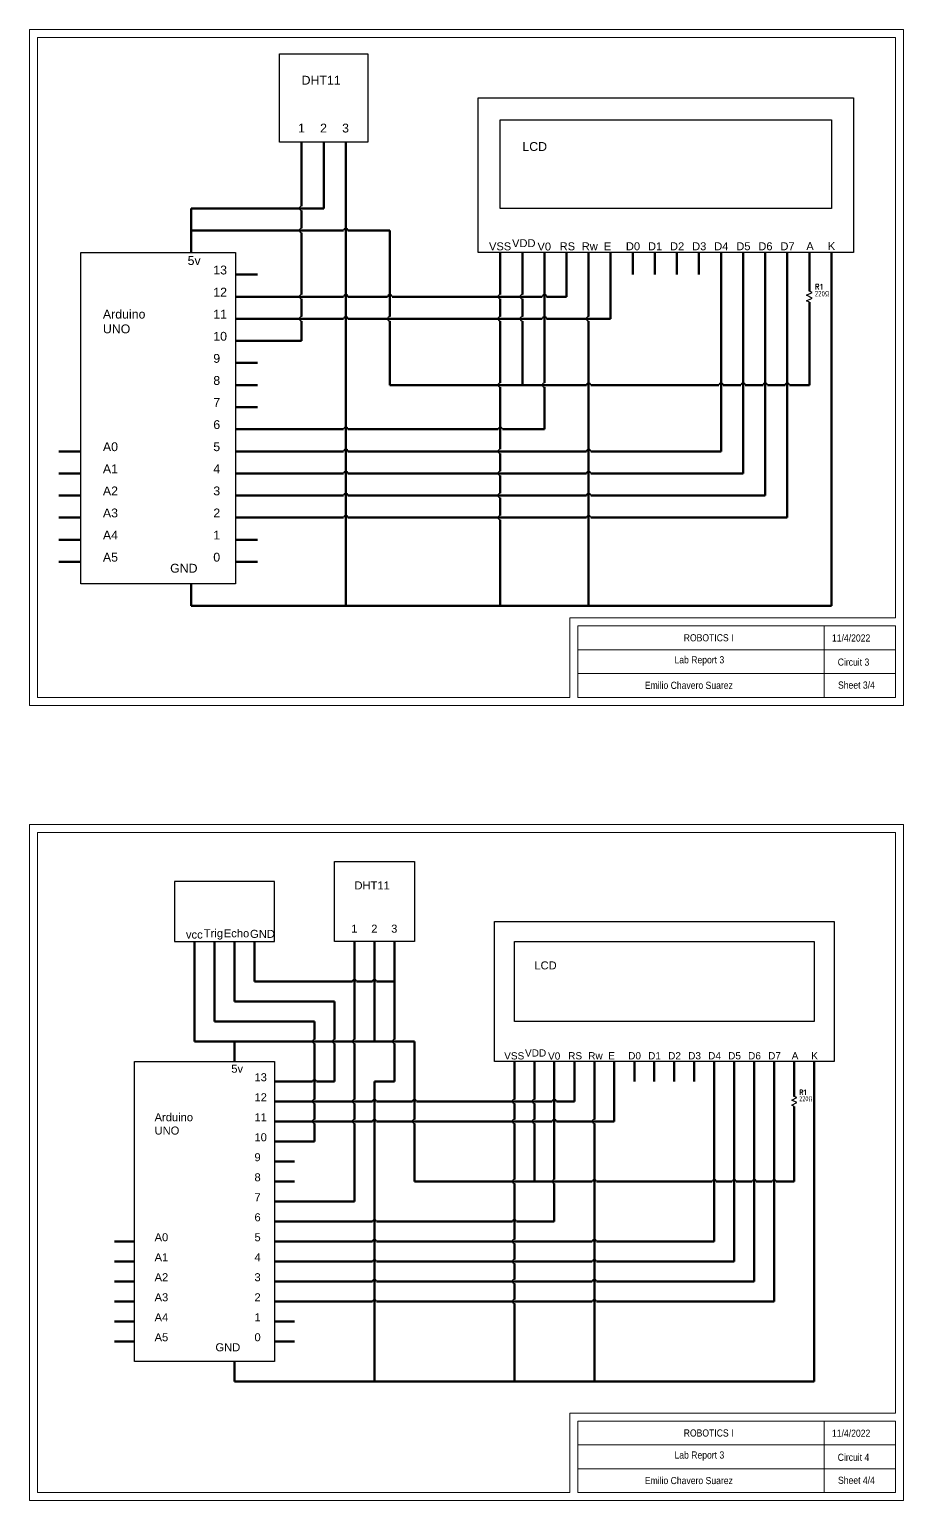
# Model space of a CAD drawing. Header units: inches. Extents: x -7.5 to 54, y 10 to 89.3.
# Drawn here: x -7.5 to 3.5, y 10 to 28.5 of the extents above; entities that cross this region are included whole.
import ezdxf
from ezdxf.enums import TextEntityAlignment as Align

# ---------------------------------------------------------------- set-up
doc = ezdxf.new("R2010")
doc.units = ezdxf.units.IN
doc.header["$MEASUREMENT"] = 0
for name, color, linetype in [('MISC', 7, 'Continuous'), ('SYMS', 7, 'Continuous'), ('TAGS', 150, 'Continuous'), ('WIRES', 7, 'Continuous')]:
    doc.layers.add(name, color=color, linetype=linetype)
doc.styles.add('AW_TAG', font='txt', dxfattribs={"width": 0.9, "height": 0.109375})
doc.styles.get("Standard").update_dxf_attribs({"font": 'arial.ttf'})
doc.styles.add('WD', font='romans.shx')

# ---------------------------------------------------------------- blocks, each defined once
blk = doc.blocks.new('VRE1')
for p, q in [((-0.062, 0.031), (0.062, 0.094)), ((0.062, -0.031), (-0.062, 0.031)), ((0.062, 0.094), (0, 0.125)), ((-0.062, -0.094), (0.062, -0.031)), ((0, -0.125), (-0.062, -0.094))]:
    blk.add_line(p, q)
at = {"style": 'WD'}
for tag, p, width in [('INST', (0.219, 0.488), 0.7), ('LOC', (0.219, 0.318), 0.7), ('TAG1', (0.127, 0.162), 0.9), ('RATING1', (0.125, 0.006), 0.7), ('RATING2', (0.125, -0.151), 0.7), ('DESC1', (0.129, -0.307), 0.7), ('DESC2', (0.129, -0.463), 0.7)]:
    blk.add_attdef(tag, p, '', height=0.125, dxfattribs=dict(at, width=width))
at = {"linetype": 'Continuous', "style": 'WD', "flags": 8}
blk.add_attdef('TERM01', text='', height=0.125, dxfattribs=at).set_placement((-0.055, 0.144), align=Align.RIGHT)
at = {"style": 'WD', "flags": 9}
blk.add_attdef('FAMILY', (-0.184, 0.08), '', height=0.01, rotation=90, dxfattribs=at)
at = {"linetype": 'Continuous', "style": 'WD', "flags": 9}
for tag, p in [('CAT', (-0.139, 0.105)), ('MFG', (-0.12, 0.103)), ('ASSYCODE', (-0.094, 0.094))]:
    blk.add_attdef(tag, text='', height=0.01, rotation=90, dxfattribs=at).set_placement(p, align=Align.CENTER)
at = {"color": 7, "style": 'WD', "flags": 1}
for tag, p in [('X2TERM01', (0, 0.125)), ('X8TERM02', (0, -0.125))]:
    blk.add_attdef(tag, p, '', height=0.0125, dxfattribs=at)
at = {"linetype": 'Continuous', "style": 'WD', "flags": 8}
blk.add_attdef('TERM02', text='', height=0.125, dxfattribs=at).set_placement((-0.041, -0.151), align=Align.TOP_RIGHT)

msp = doc.modelspace()

# ---------------------------------------------------------------- linework, layer by layer
at = {"lineweight": 9}
for p, q in [((3.4, 28.4), (-7.4, 28.4)), ((-7.4, 28.4), (-7.4, 20.1)), ((3.4, 21.1), (3.4, 28.4)), ((-0.7, 21.1), (3.4, 21.1)), ((-0.7, 20.1), (-0.7, 21.1)), ((-0.6, 21), (3.4, 21)), ((-0.6, 20.1), (-0.6, 21)), ((2.499, 20.098), (2.499, 20.998)), ((3.4, 20.1), (3.4, 21)), ((-0.6, 20.7), (3.4, 20.7)), ((-0.6, 20.4), (3.4, 20.4)), ((-7.4, 20.1), (-0.7, 20.1)), ((-1.5, 20.1), (-0.7, 20.1)), ((-0.6, 20.1), (3.4, 20.1)), ((-0.6, 20.1), (-0.1, 20.1)), ((3.4, 18.4), (-7.4, 18.4)), ((-7.4, 18.4), (-7.4, 10.1)), ((3.4, 11.1), (3.4, 18.4)), ((-0.7, 11.1), (3.4, 11.1)), ((-0.7, 10.1), (-0.7, 11.1)), ((-0.6, 11), (3.4, 11)), ((-0.6, 10.1), (-0.6, 11)), ((2.499, 10.098), (2.499, 10.998)), ((3.4, 10.1), (3.4, 11)), ((-0.6, 10.7), (3.4, 10.7)), ((-0.6, 10.4), (3.4, 10.4)), ((-7.4, 10.1), (-0.7, 10.1)), ((-1.5, 10.1), (-0.7, 10.1)), ((-0.6, 10.1), (3.4, 10.1)), ((-0.6, 10.1), (-0.1, 10.1))]:
    msp.add_line(p, q, dxfattribs=at)
for points in [[(-7.5, 20), (3.5, 20), (3.5, 28.5), (-7.5, 28.5)], [(-7.5, 10), (3.5, 10), (3.5, 18.5), (-7.5, 18.5)]]:
    msp.add_lwpolyline(points, close=True, dxfattribs=at)
for points in [[(-4.353, 28.194), (-3.242, 28.194), (-3.242, 27.083), (-4.353, 27.083)], [(-1.853, 25.694), (-1.853, 27.639), (2.869, 27.639), (2.869, 25.694)], [(-1.575, 26.25), (-1.575, 27.361), (2.592, 27.361), (2.592, 26.25)], [(-6.853, 25.694), (-4.908, 25.694), (-4.908, 21.528), (-6.853, 21.528)], [(-6.853, 25.694), (-4.908, 25.694), (-4.908, 21.528), (-6.853, 21.528)], [(-3.661, 18.038), (-2.655, 18.038), (-2.655, 17.032), (-3.661, 17.032)], [(-4.416, 17.786), (-5.674, 17.786), (-5.674, 17.032), (-4.416, 17.032)], [(-1.649, 15.523), (-1.649, 17.283), (2.627, 17.283), (2.627, 15.523)], [(-1.398, 16.026), (-1.398, 17.032), (2.375, 17.032), (2.375, 16.026)], [(-6.177, 15.523), (-4.416, 15.523), (-4.416, 11.75), (-6.177, 11.75)], [(-6.177, 15.523), (-4.416, 15.523), (-4.416, 11.75), (-6.177, 11.75)]]:
    msp.add_lwpolyline(points, close=True)
at = {"layer": 'WIRES', "lineweight": 50}
for p, q in [((-4.075, 27.083), (-4.075, 26.806)), ((-3.797, 27.083), (-3.797, 26.806)), ((-3.519, 27.083), (-3.519, 26.806)), ((-3.519, 26.528), (-3.519, 26.806)), ((-3.519, 26.528), (-3.519, 26.25)), ((-3.519, 25.694), (-3.519, 26.458)), ((-5.464, 25.694), (-5.464, 25.972)), ((-3.519, 23.472), (-3.519, 25.694)), ((-1.575, 25.417), (-1.575, 25.694)), ((-0.464, 25.417), (-0.464, 25.694)), ((0.092, 25.417), (0.092, 25.694)), ((0.369, 25.417), (0.369, 25.694)), ((0.647, 25.417), (0.647, 25.694)), ((0.925, 25.417), (0.925, 25.694)), ((2.592, 25.694), (2.592, 25.417)), ((-4.908, 25.417), (-4.631, 25.417)), ((-4.908, 25.417), (-4.631, 25.417)), ((-1.575, 25.417), (-1.575, 25.167)), ((-0.464, 25.417), (-0.464, 24.889)), ((2.592, 25.417), (2.592, 21.25)), ((-1.575, 25.111), (-1.575, 24.889)), ((-1.575, 24.833), (-1.575, 24.333)), ((-0.464, 24.833), (-0.464, 21.25)), ((-1.575, 24.278), (-1.575, 24.583)), ((-4.908, 24.306), (-4.631, 24.306)), ((-1.575, 24.278), (-1.575, 24.056)), ((-4.908, 24.028), (-4.631, 24.028)), ((-4.908, 24.028), (-4.631, 24.028)), ((-1.575, 24), (-1.575, 23.222)), ((-4.908, 23.75), (-4.631, 23.75)), ((-4.908, 23.75), (-4.631, 23.75)), ((-3.519, 23.594), (-3.519, 21.25)), ((-6.853, 23.194), (-7.131, 23.194)), ((-6.853, 23.194), (-7.131, 23.194)), ((-1.575, 23.167), (-1.575, 22.944)), ((-6.853, 22.917), (-7.131, 22.917)), ((-6.853, 22.917), (-7.131, 22.917)), ((-1.575, 22.889), (-1.575, 22.667)), ((-6.853, 22.639), (-7.131, 22.639)), ((-6.853, 22.639), (-7.131, 22.639)), ((-1.575, 22.611), (-1.575, 22.389)), ((-6.853, 22.361), (-7.131, 22.361)), ((-6.853, 22.361), (-7.131, 22.361)), ((-1.575, 22.333), (-1.575, 21.25)), ((-6.853, 22.083), (-7.131, 22.083)), ((-6.853, 22.083), (-7.131, 22.083)), ((-4.908, 22.083), (-4.631, 22.083)), ((-4.908, 22.083), (-4.631, 22.083)), ((-6.853, 21.806), (-7.131, 21.806)), ((-6.853, 21.806), (-7.131, 21.806)), ((-4.908, 21.806), (-4.631, 21.806)), ((-4.908, 21.806), (-4.631, 21.806)), ((-5.464, 21.528), (-5.464, 21.25)), ((-5.464, 21.528), (-5.464, 21.25)), ((-3.519, 21.25), (-5.464, 21.25)), ((-3.519, 21.25), (-2.964, 21.25)), ((-0.464, 21.25), (-3.214, 21.25)), ((2.592, 21.25), (-0.464, 21.25)), ((-5.422, 17.032), (-5.422, 16.78)), ((-5.171, 17.032), (-5.171, 16.78)), ((-4.919, 17.032), (-4.919, 16.78)), ((-4.668, 17.032), (-4.668, 16.78)), ((-3.41, 17.032), (-3.41, 16.78)), ((-3.158, 17.032), (-3.158, 16.78)), ((-2.907, 17.032), (-2.907, 16.78)), ((-4.668, 16.78), (-4.668, 16.529)), ((-2.907, 15.799), (-2.907, 16.78)), ((-4.668, 16.529), (-3.435, 16.529)), ((-3.385, 16.529), (-3.184, 16.529)), ((-3.133, 16.529), (-2.907, 16.529)), ((-2.907, 15.271), (-2.907, 15.749)), ((-1.398, 15.271), (-1.398, 15.523)), ((-0.391, 15.271), (-0.391, 15.523)), ((0.112, 15.271), (0.112, 15.523)), ((0.363, 15.271), (0.363, 15.523)), ((0.615, 15.271), (0.615, 15.523)), ((0.866, 15.271), (0.866, 15.523)), ((2.375, 15.523), (2.375, 15.271)), ((-3.158, 13.51), (-3.158, 15.271)), ((-3.158, 15.271), (-2.907, 15.271)), ((-1.398, 15.271), (-1.398, 15.045)), ((-0.391, 15.271), (-0.391, 14.793)), ((2.375, 15.271), (2.375, 11.498)), ((-1.398, 14.994), (-1.398, 14.793)), ((-1.398, 14.743), (-1.398, 14.29)), ((-0.391, 14.743), (-0.391, 11.498)), ((-1.398, 14.24), (-1.398, 14.516)), ((-4.416, 14.265), (-4.165, 14.265)), ((-1.398, 14.24), (-1.398, 14.039)), ((-4.416, 14.013), (-4.165, 14.013)), ((-4.416, 14.013), (-4.165, 14.013)), ((-1.398, 13.988), (-1.398, 13.284)), ((-3.158, 13.62), (-3.158, 11.498)), ((-6.177, 13.259), (-6.428, 13.259)), ((-6.177, 13.259), (-6.428, 13.259)), ((-1.398, 13.234), (-1.398, 13.032)), ((-6.177, 13.007), (-6.428, 13.007)), ((-6.177, 13.007), (-6.428, 13.007)), ((-1.398, 12.982), (-1.398, 12.781)), ((-6.177, 12.756), (-6.428, 12.756)), ((-6.177, 12.756), (-6.428, 12.756)), ((-1.398, 12.731), (-1.398, 12.529)), ((-6.177, 12.504), (-6.428, 12.504)), ((-6.177, 12.504), (-6.428, 12.504)), ((-1.398, 12.479), (-1.398, 11.498)), ((-6.177, 12.253), (-6.428, 12.253)), ((-6.177, 12.253), (-6.428, 12.253)), ((-4.416, 12.253), (-4.165, 12.253)), ((-4.416, 12.253), (-4.165, 12.253)), ((-6.177, 12.001), (-6.428, 12.001)), ((-6.177, 12.001), (-6.428, 12.001)), ((-4.416, 12.001), (-4.165, 12.001)), ((-4.416, 12.001), (-4.165, 12.001)), ((-4.919, 11.75), (-4.919, 11.498)), ((-4.919, 11.75), (-4.919, 11.498)), ((-3.158, 11.498), (-4.919, 11.498)), ((-3.158, 11.498), (-2.655, 11.498)), ((-0.391, 11.498), (-2.882, 11.498)), ((2.375, 11.498), (-0.391, 11.498))]:
    msp.add_line(p, q, dxfattribs=at)
at = {"layer": 'WIRES', "color": 3, "lineweight": 50}
for p, q in [((-4.075, 26.528), (-4.075, 26.806)), ((-4.075, 26.528), (-4.075, 26.278)), ((-4.075, 26.222), (-4.075, 26)), ((-4.075, 25.944), (-4.075, 25.167)), ((-1.019, 25.417), (-1.019, 25.694)), ((1.758, 25.694), (1.758, 25.417)), ((-1.019, 25.417), (-1.019, 24.306)), ((1.758, 22.639), (1.758, 25.417)), ((-4.075, 25.111), (-4.075, 24.889)), ((-4.075, 24.833), (-4.075, 24.583)), ((-4.908, 24.583), (-4.631, 24.583)), ((-4.075, 24.583), (-4.631, 24.583)), ((-1.019, 24.056), (-1.019, 24.306)), ((-1.019, 23.472), (-1.019, 24)), ((-4.908, 23.472), (-4.631, 23.472)), ((-4.631, 23.472), (-3.547, 23.472)), ((-3.492, 23.472), (-1.603, 23.472)), ((-1.547, 23.472), (-1.019, 23.472)), ((-4.908, 22.639), (-4.631, 22.639)), ((-4.631, 22.639), (-3.547, 22.639)), ((-3.492, 22.639), (-0.492, 22.639)), ((-0.436, 22.639), (1.758, 22.639)), ((-0.895, 15.271), (-0.895, 15.523)), ((1.621, 15.523), (1.621, 15.271)), ((-0.895, 15.271), (-0.895, 14.265)), ((1.621, 12.756), (1.621, 15.271)), ((-0.895, 14.039), (-0.895, 14.265)), ((-0.895, 13.51), (-0.895, 13.988)), ((-4.416, 13.51), (-4.165, 13.51)), ((-4.165, 13.51), (-3.184, 13.51)), ((-3.133, 13.51), (-1.423, 13.51)), ((-1.372, 13.51), (-0.895, 13.51)), ((-4.416, 12.756), (-4.165, 12.756)), ((-4.165, 12.756), (-3.184, 12.756)), ((-3.133, 12.756), (-0.417, 12.756)), ((-0.366, 12.756), (1.621, 12.756))]:
    msp.add_line(p, q, dxfattribs=at)
at = {"layer": 'WIRES', "color": 1, "lineweight": 50}
for p, q in [((-3.797, 26.25), (-3.797, 26.806)), ((-5.464, 25.972), (-5.464, 26.25)), ((-5.464, 26.25), (-3.797, 26.25)), ((-5.464, 25.694), (-5.464, 25.972)), ((-5.464, 25.972), (-3.547, 25.972)), ((-3.492, 25.972), (-2.964, 25.972)), ((-2.964, 25.972), (-2.964, 24.889)), ((-1.297, 25.417), (-1.297, 25.694)), ((2.314, 25.694), (2.314, 25.417)), ((-1.297, 25.417), (-1.297, 25.167)), ((2.314, 25.417), (2.314, 25.208)), ((-1.297, 25.111), (-1.297, 24.889)), ((2.314, 25.069), (2.314, 24.861)), ((-2.964, 24.833), (-2.964, 24.333)), ((-1.297, 24.833), (-1.297, 24.333)), ((2.314, 24.028), (2.314, 24.861)), ((-2.964, 24.583), (-2.964, 24.306)), ((-1.297, 24.583), (-1.297, 24.028)), ((-2.964, 24.306), (-2.964, 24.028)), ((-2.964, 24.028), (-0.492, 24.028)), ((-0.436, 24.028), (1.175, 24.028)), ((1.231, 24.028), (1.453, 24.028)), ((1.508, 24.028), (1.731, 24.028)), ((1.786, 24.028), (2.008, 24.028)), ((2.064, 24.028), (2.314, 24.028)), ((-5.422, 16.78), (-5.422, 15.774)), ((-3.158, 16.78), (-3.158, 15.774)), ((-4.919, 15.774), (-5.422, 15.774)), ((-4.919, 15.523), (-4.919, 15.774)), ((-4.919, 15.774), (-3.184, 15.774)), ((-3.41, 15.774), (-2.907, 15.774)), ((-3.133, 15.774), (-2.655, 15.774)), ((-2.655, 15.774), (-2.655, 14.793)), ((-1.146, 15.271), (-1.146, 15.523)), ((2.124, 15.523), (2.124, 15.271)), ((-1.146, 15.271), (-1.146, 15.045)), ((2.124, 15.271), (2.124, 15.082)), ((-1.146, 14.994), (-1.146, 14.793)), ((2.124, 14.957), (2.124, 14.768)), ((-2.655, 14.743), (-2.655, 14.29)), ((-1.146, 14.743), (-1.146, 14.29)), ((2.124, 14.013), (2.124, 14.768)), ((-2.655, 14.516), (-2.655, 14.013)), ((-1.146, 14.516), (-1.146, 14.013)), ((-2.655, 14.013), (-0.417, 14.013)), ((-0.366, 14.013), (1.093, 14.013)), ((1.143, 14.013), (1.344, 14.013)), ((1.394, 14.013), (1.596, 14.013)), ((1.646, 14.013), (1.847, 14.013)), ((1.898, 14.013), (2.124, 14.013))]:
    msp.add_line(p, q, dxfattribs=at)
at = {"layer": 'WIRES', "color": 6, "lineweight": 50}
for p, q in [((-0.742, 25.417), (-0.742, 25.694)), ((1.203, 25.417), (1.203, 25.694)), ((-0.742, 25.139), (-0.742, 25.417)), ((1.203, 23.194), (1.203, 25.417)), ((-4.908, 25.139), (-4.631, 25.139)), ((-4.631, 25.139), (-3.547, 25.139)), ((-3.492, 25.139), (-2.992, 25.139)), ((-2.936, 25.139), (-1.325, 25.139)), ((-1.575, 25.139), (-1.047, 25.139)), ((-0.992, 25.139), (-0.742, 25.139)), ((-4.908, 23.194), (-4.631, 23.194)), ((-4.631, 23.194), (-3.547, 23.194)), ((-3.492, 23.194), (-0.492, 23.194)), ((-0.436, 23.194), (1.203, 23.194)), ((-3.41, 16.78), (-3.41, 16.277)), ((-3.41, 15.799), (-3.41, 16.277)), ((-3.41, 15.045), (-3.41, 15.749)), ((1.118, 15.271), (1.118, 15.523)), ((1.118, 13.259), (1.118, 15.271)), ((-3.41, 14.793), (-3.41, 14.994)), ((-3.41, 13.762), (-3.41, 14.743)), ((-4.416, 13.762), (-4.165, 13.762)), ((-3.661, 13.762), (-4.165, 13.762)), ((-3.661, 13.762), (-3.41, 13.762)), ((-4.416, 13.259), (-4.165, 13.259)), ((-4.165, 13.259), (-3.184, 13.259)), ((-3.133, 13.259), (-0.417, 13.259)), ((-0.366, 13.259), (1.118, 13.259))]:
    msp.add_line(p, q, dxfattribs=at)
at = {"layer": 'WIRES', "color": 5, "lineweight": 50}
for p, q in [((-0.186, 25.417), (-0.186, 25.694)), ((2.036, 25.694), (2.036, 25.417)), ((-0.186, 24.861), (-0.186, 25.417)), ((2.036, 22.361), (2.036, 25.417)), ((-4.908, 24.861), (-4.631, 24.861)), ((-4.631, 24.861), (-3.547, 24.861)), ((-3.492, 24.861), (-1.047, 24.861)), ((-0.992, 24.861), (-0.186, 24.861)), ((-4.908, 22.361), (-4.631, 22.361)), ((-4.631, 22.361), (-3.547, 22.361)), ((-3.492, 22.361), (-0.492, 22.361)), ((-0.436, 22.361), (2.036, 22.361)), ((-4.919, 16.78), (-4.919, 16.277)), ((-3.661, 16.277), (-4.919, 16.277)), ((-3.661, 15.799), (-3.661, 16.277)), ((-3.661, 15.271), (-3.661, 15.749)), ((-0.643, 15.271), (-0.643, 15.523)), ((-0.14, 15.271), (-0.14, 15.523)), ((1.872, 15.523), (1.872, 15.271)), ((-4.416, 15.271), (-4.165, 15.271)), ((-4.165, 15.271), (-3.938, 15.271)), ((-3.888, 15.271), (-3.661, 15.271)), ((-0.643, 15.02), (-0.643, 15.271)), ((-0.14, 14.768), (-0.14, 15.271)), ((1.872, 12.504), (1.872, 15.271)), ((-4.416, 15.02), (-4.165, 15.02)), ((-4.165, 15.02), (-3.184, 15.02)), ((-3.133, 15.02), (-2.68, 15.02)), ((-2.63, 15.02), (-1.171, 15.02)), ((-1.398, 15.02), (-0.92, 15.02)), ((-0.869, 15.02), (-0.643, 15.02)), ((-4.416, 14.768), (-4.165, 14.768)), ((-4.165, 14.768), (-3.184, 14.768)), ((-3.133, 14.768), (-0.92, 14.768)), ((-0.869, 14.768), (-0.14, 14.768)), ((-4.416, 12.504), (-4.165, 12.504)), ((-4.165, 12.504), (-3.184, 12.504)), ((-3.133, 12.504), (-0.417, 12.504)), ((-0.366, 12.504), (1.872, 12.504))]:
    msp.add_line(p, q, dxfattribs=at)
at = {"layer": 'WIRES', "color": 30, "lineweight": 50, "true_color": 0xf26722}
for p, q in [((1.481, 25.417), (1.481, 25.694)), ((1.481, 22.917), (1.481, 25.417)), ((-4.908, 22.917), (-4.631, 22.917)), ((-4.631, 22.917), (-3.547, 22.917)), ((-3.492, 22.917), (-0.492, 22.917)), ((-0.436, 22.917), (1.481, 22.917)), ((-5.171, 16.78), (-5.171, 16.026)), ((-3.913, 16.026), (-5.171, 16.026)), ((-3.913, 15.799), (-3.913, 16.026)), ((-3.913, 15.045), (-3.913, 15.749)), ((1.369, 15.271), (1.369, 15.523)), ((1.369, 13.007), (1.369, 15.271)), ((-3.913, 14.793), (-3.913, 14.994)), ((-3.913, 14.516), (-3.913, 14.743)), ((-4.416, 14.516), (-4.165, 14.516)), ((-4.165, 14.516), (-3.913, 14.516)), ((-4.416, 13.007), (-4.165, 13.007)), ((-4.165, 13.007), (-3.184, 13.007)), ((-3.133, 13.007), (-0.417, 13.007)), ((-0.366, 13.007), (1.369, 13.007))]:
    msp.add_line(p, q, dxfattribs=at)
at = {"layer": 'WIRES', "color": 3}
for centre, radius, start, end in [((-4.075, 26.25), 0.0278, 90, 270), ((-4.075, 25.972), 0.0278, 90, 270), ((-4.075, 25.139), 0.0278, 90, 270), ((-4.075, 24.861), 0.0278, 90, 270), ((-1.019, 24.028), 0.0278, 90, 270), ((-3.519, 23.472), 0.0278, 0, 180), ((-1.575, 23.472), 0.0278, 0, 180), ((-3.519, 22.639), 0.0278, 0, 180), ((-0.464, 22.639), 0.0278, 0, 180), ((-0.895, 14.013), 0.0252, 90, 270), ((-3.158, 13.51), 0.0252, 0, 180), ((-1.398, 13.51), 0.0252, 0, 180), ((-3.158, 12.756), 0.0252, 0, 180), ((-0.391, 12.756), 0.0252, 0, 180)]:
    msp.add_arc(centre, radius, start, end, dxfattribs=at)
at = {"layer": 'WIRES', "color": 1}
for centre, radius, start, end in [((-3.519, 25.972), 0.0278, 0, 180), ((-1.297, 25.139), 0.0278, 90, 270), ((-2.964, 24.861), 0.0278, 90, 270), ((-1.297, 24.861), 0.0278, 90, 270), ((-0.464, 24.028), 0.0278, 0, 180), ((1.203, 24.028), 0.0278, 0, 180), ((1.481, 24.028), 0.0278, 0, 180), ((1.758, 24.028), 0.0278, 0, 180), ((2.036, 24.028), 0.0278, 0, 180), ((-1.146, 15.02), 0.0252, 90, 270), ((-2.655, 14.768), 0.0252, 90, 270), ((-1.146, 14.768), 0.0252, 90, 270), ((-0.391, 14.013), 0.0252, 0, 180), ((1.118, 14.013), 0.0252, 0, 180), ((1.369, 14.013), 0.0252, 0, 180), ((1.621, 14.013), 0.0252, 0, 180), ((1.872, 14.013), 0.0252, 0, 180)]:
    msp.add_arc(centre, radius, start, end, dxfattribs=at)
at = {"layer": 'WIRES', "color": 6}
for centre, radius, start, end in [((-3.519, 25.139), 0.0278, 0, 180), ((-2.964, 25.139), 0.0278, 0, 180), ((-1.019, 25.139), 0.0278, 0, 180), ((-3.519, 23.194), 0.0278, 0, 180), ((-3.41, 15.774), 0.0252, 90, 270), ((-3.41, 15.02), 0.0252, 90, 270), ((-3.41, 14.768), 0.0252, 90, 270), ((-3.158, 13.259), 0.0252, 0, 180), ((-0.391, 13.259), 0.0252, 0, 180)]:
    msp.add_arc(centre, radius, start, end, dxfattribs=at)
at = {"layer": 'WIRES'}
for centre, radius, start, end in [((-1.575, 25.139), 0.0278, 90, 270), ((-1.575, 24.861), 0.0278, 90, 270), ((-0.464, 24.861), 0.0278, 90, 270), ((-1.575, 24.028), 0.0278, 90, 270), ((-1.575, 23.194), 0.0278, 90, 270), ((-1.575, 22.917), 0.0278, 90, 270), ((-1.575, 22.639), 0.0278, 90, 270), ((-1.575, 22.361), 0.0278, 90, 270), ((-3.41, 16.529), 0.0252, 0, 180), ((-3.158, 16.529), 0.0252, 0, 180), ((-2.907, 15.774), 0.0252, 90, 270), ((-1.398, 15.02), 0.0252, 90, 270), ((-1.398, 14.768), 0.0252, 90, 270), ((-0.391, 14.768), 0.0252, 90, 270), ((-1.398, 14.013), 0.0252, 90, 270), ((-1.398, 13.259), 0.0252, 90, 270), ((-1.398, 13.007), 0.0252, 90, 270), ((-1.398, 12.756), 0.0252, 90, 270), ((-1.398, 12.504), 0.0252, 90, 270)]:
    msp.add_arc(centre, radius, start, end, dxfattribs=at)
at = {"layer": 'WIRES', "color": 5}
for centre, radius, start, end in [((-3.519, 24.861), 0.0278, 0, 180), ((-1.019, 24.861), 0.0278, 0, 180), ((-3.519, 22.361), 0.0278, 0, 180), ((-0.464, 22.361), 0.0278, 0, 180), ((-3.661, 15.774), 0.0252, 90, 270), ((-3.913, 15.271), 0.0252, 0, 180), ((-3.158, 15.02), 0.0252, 0, 180), ((-2.655, 15.02), 0.0252, 0, 180), ((-0.895, 15.02), 0.0252, 0, 180), ((-3.158, 14.768), 0.0252, 0, 180), ((-0.895, 14.768), 0.0252, 0, 180), ((-3.158, 12.504), 0.0252, 0, 180), ((-0.391, 12.504), 0.0252, 0, 180)]:
    msp.add_arc(centre, radius, start, end, dxfattribs=at)
at = {"layer": 'WIRES', "color": 2}
msp.add_arc((-0.464, 23.194), 0.0278, 0, 180, dxfattribs=at)
at = {"layer": 'WIRES', "color": 30, "true_color": 0xf26722}
for centre, radius, start, end in [((-3.519, 22.917), 0.0278, 0, 180), ((-0.464, 22.917), 0.0278, 0, 180), ((-3.913, 15.774), 0.0252, 90, 270), ((-3.913, 15.02), 0.0252, 90, 270), ((-3.913, 14.768), 0.0252, 90, 270), ((-3.158, 13.007), 0.0252, 0, 180), ((-0.391, 13.007), 0.0252, 0, 180)]:
    msp.add_arc(centre, radius, start, end, dxfattribs=at)

# ---------------------------------------------------------------- block references
at = {"layer": 'SYMS'}
ref = msp.add_blockref('VRE1', (2.314, 25.139), dxfattribs=dict(at, xscale=0.5555555555555555, yscale=0.5555555555555555, zscale=0.5555555555555555))
ref.add_attrib('RATING1', '220Ω', (2.383, 25.142), dxfattribs={"layer": 'MISC', "height": 0.0694, "style": 'WD', "width": 0.7})
ref.add_attrib('TAG1', 'R1', (2.384, 25.229), dxfattribs={"layer": 'TAGS', "height": 0.0694, "style": 'WD', "width": 0.9})
ref = msp.add_blockref('VRE1', (2.124, 15.02), dxfattribs=dict(at, xscale=0.5030769521187454, yscale=0.5030769521187454, zscale=0.5030769521187454))
ref.add_attrib('RATING1', '220Ω', (2.187, 15.022), dxfattribs={"layer": 'MISC', "height": 0.0629, "style": 'WD', "width": 0.7})
ref.add_attrib('TAG1', 'R1', (2.188, 15.101), dxfattribs={"layer": 'TAGS', "height": 0.0629, "style": 'WD', "width": 0.9})

# ---------------------------------------------------------------- texts
at = {"attachment_point": 1}
for s, width, gutter_width, insert, char_height in [('{\\C256;\\c0;DHT11}', 0.27159, 0.556, (-4.075, 27.917), 0.11111), ('{\\C256;\\c0;1}', 0.27159, 0.556, (-4.12, 27.315), 0.11111), ('{\\C256;\\c0;2}', 0.27159, 0.556, (-3.842, 27.315), 0.11111), ('{\\C256;\\c0;3}', 0.27159, 0.556, (-3.565, 27.315), 0.11111), ('{\\C256;\\c0;LCD}', 0.27159, 0.556, (-1.297, 27.083), 0.11111), ('{\\C256;\\c0;VSS}', 0.27159, 0.556, (-1.717, 25.822), 0.1), ('{\\C256;\\c0;VDD}', 0.27159, 0.556, (-1.427, 25.862), 0.1), ('{\\C256;\\c0;V0}', 0.27159, 0.556, (-1.107, 25.82), 0.1), ('{\\C256;\\c0;RS}', 0.27159, 0.556, (-0.828, 25.823), 0.1), ('{\\C256;\\c0;Rw}', 0.27159, 0.556, (-0.55, 25.823), 0.1), ('{\\C256;\\c0;E}', 0.27159, 0.556, (-0.272, 25.823), 0.1), ('{\\C256;\\c0;D0}', 0.27159, 0.556, (0.006, 25.823), 0.1), ('{\\C256;\\c0;D1}', 0.27159, 0.556, (0.284, 25.823), 0.1), ('{\\C256;\\c0;D2}', 0.27159, 0.556, (0.561, 25.823), 0.1), ('{\\C256;\\c0;D3}', 0.27159, 0.556, (0.839, 25.823), 0.1), ('{\\C256;\\c0;D4}', 0.27159, 0.556, (1.117, 25.823), 0.1), ('{\\C256;\\c0;D5}', 0.27159, 0.556, (1.395, 25.823), 0.1), ('{\\C256;\\c0;D6}', 0.27159, 0.556, (1.672, 25.823), 0.1), ('{\\C256;\\c0;D7}', 0.27159, 0.556, (1.95, 25.823), 0.1), ('{\\C256;\\c0;A}', 0.27159, 0.556, (2.276, 25.825), 0.1), ('{\\C256;\\c0;K}', 0.27159, 0.556, (2.547, 25.825), 0.1), ('{\\C256;\\c0;5v}', 0.27159, 0.556, (-5.509, 25.649), 0.11111), ('{\\C256;\\c0;5v}', 0.27159, 0.556, (-5.509, 25.649), 0.11111), ('{\\C256;\\c0;13}', 0.27159, 0.556, (-5.186, 25.53), 0.11111), ('{\\C256;\\c0;13}', 0.27159, 0.556, (-5.186, 25.53), 0.11111), ('{\\C256;\\c0;12}', 0.27159, 0.556, (-5.186, 25.252), 0.11111), ('{\\C256;\\c0;12}', 0.27159, 0.556, (-5.186, 25.252), 0.11111), ('{\\C256;\\c0;Arduino UNO}', 0.27159, 0.556, (-6.575, 24.975), 0.11111), ('{\\C256;\\c0;Arduino UNO}', 0.27159, 0.556, (-6.575, 24.975), 0.11111), ('{\\C256;\\c0;11}', 0.27159, 0.556, (-5.186, 24.975), 0.11111), ('{\\C256;\\c0;11}', 0.27159, 0.556, (-5.186, 24.975), 0.11111), ('{\\C256;\\c0;10}', 0.27159, 0.556, (-5.186, 24.697), 0.11111), ('{\\C256;\\c0;10}', 0.27159, 0.556, (-5.186, 24.697), 0.11111), ('{\\C256;\\c0;9}', 0.27159, 0.556, (-5.186, 24.419), 0.11111), ('{\\C256;\\c0;9}', 0.27159, 0.556, (-5.186, 24.419), 0.11111), ('{\\C256;\\c0;8}', 0.27159, 0.556, (-5.186, 24.141), 0.11111), ('{\\C256;\\c0;8}', 0.27159, 0.556, (-5.186, 24.141), 0.11111), ('{\\C256;\\c0;7}', 0.27159, 0.556, (-5.186, 23.864), 0.11111), ('{\\C256;\\c0;7}', 0.27159, 0.556, (-5.186, 23.864), 0.11111), ('{\\C256;\\c0;6}', 0.27159, 0.556, (-5.186, 23.586), 0.11111), ('{\\C256;\\c0;6}', 0.27159, 0.556, (-5.186, 23.586), 0.11111), ('{\\C256;\\c0;A0}', 0.27159, 0.556, (-6.575, 23.308), 0.11111), ('{\\C256;\\c0;A0}', 0.27159, 0.556, (-6.575, 23.308), 0.11111), ('{\\C256;\\c0;5}', 0.27159, 0.556, (-5.186, 23.308), 0.11111), ('{\\C256;\\c0;5}', 0.27159, 0.556, (-5.186, 23.308), 0.11111), ('{\\C256;\\c0;A1}', 0.27159, 0.556, (-6.575, 23.03), 0.11111), ('{\\C256;\\c0;A1}', 0.27159, 0.556, (-6.575, 23.03), 0.11111), ('{\\C256;\\c0;4}', 0.27159, 0.556, (-5.186, 23.03), 0.11111), ('{\\C256;\\c0;4}', 0.27159, 0.556, (-5.186, 23.03), 0.11111), ('{\\C256;\\c0;A2}', 0.27159, 0.556, (-6.575, 22.752), 0.11111), ('{\\C256;\\c0;A2}', 0.27159, 0.556, (-6.575, 22.752), 0.11111), ('{\\C256;\\c0;3}', 0.27159, 0.556, (-5.186, 22.752), 0.11111), ('{\\C256;\\c0;3}', 0.27159, 0.556, (-5.186, 22.752), 0.11111), ('{\\C256;\\c0;A3}', 0.27159, 0.556, (-6.575, 22.475), 0.11111), ('{\\C256;\\c0;A3}', 0.27159, 0.556, (-6.575, 22.475), 0.11111), ('{\\C256;\\c0;2}', 0.27159, 0.556, (-5.186, 22.475), 0.11111), ('{\\C256;\\c0;2}', 0.27159, 0.556, (-5.186, 22.475), 0.11111), ('{\\C256;\\c0;A4}', 0.27159, 0.556, (-6.575, 22.197), 0.11111), ('{\\C256;\\c0;A4}', 0.27159, 0.556, (-6.575, 22.197), 0.11111), ('{\\C256;\\c0;1}', 0.27159, 0.556, (-5.186, 22.197), 0.11111), ('{\\C256;\\c0;1}', 0.27159, 0.556, (-5.186, 22.197), 0.11111), ('{\\C256;\\c0;A5}', 0.27159, 0.556, (-6.575, 21.919), 0.11111), ('{\\C256;\\c0;A5}', 0.27159, 0.556, (-6.575, 21.919), 0.11111), ('{\\C256;\\c0;0}', 0.27159, 0.556, (-5.186, 21.919), 0.11111), ('{\\C256;\\c0;0}', 0.27159, 0.556, (-5.186, 21.919), 0.11111), ('{\\C256;\\c0;GND}', 0.27159, 0.556, (-5.729, 21.78), 0.11111), ('{\\C256;\\c0;GND}', 0.27159, 0.556, (-5.729, 21.78), 0.11111), ('{\\C256;\\c0;DHT11}', 0.24594, 0.503, (-3.41, 17.786), 0.10062), ('{\\C256;\\c0;1}', 0.24594, 0.503, (-3.451, 17.242), 0.10062), ('{\\C256;\\c0;2}', 0.24594, 0.503, (-3.199, 17.242), 0.10062), ('{\\C256;\\c0;3}', 0.24594, 0.503, (-2.948, 17.242), 0.10062), ('{\\C256;\\c0;vcc}', 0.24594, 0.503, (-5.53, 17.168), 0.10062), ('{\\C256;\\c0;Trig}', 0.24594, 0.503, (-5.305, 17.185), 0.10062), ('{\\C256;\\c0;Echo}', 0.24594, 0.503, (-5.054, 17.184), 0.10062), ('{\\C256;\\c0;GND}', 0.24594, 0.503, (-4.724, 17.177), 0.10062), ('{\\C256;\\c0;LCD}', 0.24594, 0.503, (-1.146, 16.78), 0.10062), ('{\\C256;\\c0;VSS}', 0.24594, 0.503, (-1.526, 15.638), 0.09055), ('{\\C256;\\c0;VDD}', 0.24594, 0.503, (-1.264, 15.674), 0.09055), ('{\\C256;\\c0;V0}', 0.24594, 0.503, (-0.974, 15.636), 0.09055), ('{\\C256;\\c0;RS}', 0.24594, 0.503, (-0.721, 15.639), 0.09055), ('{\\C256;\\c0;Rw}', 0.24594, 0.503, (-0.469, 15.639), 0.09055), ('{\\C256;\\c0;E}', 0.24594, 0.503, (-0.218, 15.639), 0.09055), ('{\\C256;\\c0;D0}', 0.24594, 0.503, (0.034, 15.639), 0.09055), ('{\\C256;\\c0;D1}', 0.24594, 0.503, (0.285, 15.639), 0.09055), ('{\\C256;\\c0;D2}', 0.24594, 0.503, (0.537, 15.639), 0.09055), ('{\\C256;\\c0;D3}', 0.24594, 0.503, (0.789, 15.639), 0.09055), ('{\\C256;\\c0;D4}', 0.24594, 0.503, (1.04, 15.639), 0.09055), ('{\\C256;\\c0;D5}', 0.24594, 0.503, (1.292, 15.639), 0.09055), ('{\\C256;\\c0;D6}', 0.24594, 0.503, (1.543, 15.639), 0.09055), ('{\\C256;\\c0;D7}', 0.24594, 0.503, (1.795, 15.639), 0.09055), ('{\\C256;\\c0;A}', 0.24594, 0.503, (2.092, 15.639), 0.09055), ('{\\C256;\\c0;K}', 0.24594, 0.503, (2.338, 15.639), 0.09055), ('{\\C256;\\c0;5v}', 0.24594, 0.503, (-4.96, 15.481), 0.10062), ('{\\C256;\\c0;5v}', 0.24594, 0.503, (-4.96, 15.481), 0.10062), ('{\\C256;\\c0;13}', 0.24594, 0.503, (-4.668, 15.374), 0.10062), ('{\\C256;\\c0;13}', 0.24594, 0.503, (-4.668, 15.374), 0.10062), ('{\\C256;\\c0;12}', 0.24594, 0.503, (-4.668, 15.122), 0.10062), ('{\\C256;\\c0;12}', 0.24594, 0.503, (-4.668, 15.122), 0.10062), ('{\\C256;\\c0;Arduino UNO}', 0.24594, 0.503, (-5.925, 14.871), 0.10062), ('{\\C256;\\c0;Arduino UNO}', 0.24594, 0.503, (-5.925, 14.871), 0.10062), ('{\\C256;\\c0;11}', 0.24594, 0.503, (-4.668, 14.871), 0.10062), ('{\\C256;\\c0;11}', 0.24594, 0.503, (-4.668, 14.871), 0.10062), ('{\\C256;\\c0;10}', 0.24594, 0.503, (-4.668, 14.619), 0.10062), ('{\\C256;\\c0;10}', 0.24594, 0.503, (-4.668, 14.619), 0.10062), ('{\\C256;\\c0;9}', 0.24594, 0.503, (-4.668, 14.368), 0.10062), ('{\\C256;\\c0;9}', 0.24594, 0.503, (-4.668, 14.368), 0.10062), ('{\\C256;\\c0;8}', 0.24594, 0.503, (-4.668, 14.116), 0.10062), ('{\\C256;\\c0;8}', 0.24594, 0.503, (-4.668, 14.116), 0.10062), ('{\\C256;\\c0;7}', 0.24594, 0.503, (-4.668, 13.865), 0.10062), ('{\\C256;\\c0;7}', 0.24594, 0.503, (-4.668, 13.865), 0.10062), ('{\\C256;\\c0;6}', 0.24594, 0.503, (-4.668, 13.613), 0.10062), ('{\\C256;\\c0;6}', 0.24594, 0.503, (-4.668, 13.613), 0.10062), ('{\\C256;\\c0;A0}', 0.24594, 0.503, (-5.925, 13.362), 0.10062), ('{\\C256;\\c0;A0}', 0.24594, 0.503, (-5.925, 13.362), 0.10062), ('{\\C256;\\c0;5}', 0.24594, 0.503, (-4.668, 13.362), 0.10062), ('{\\C256;\\c0;5}', 0.24594, 0.503, (-4.668, 13.362), 0.10062), ('{\\C256;\\c0;A1}', 0.24594, 0.503, (-5.925, 13.11), 0.10062), ('{\\C256;\\c0;A1}', 0.24594, 0.503, (-5.925, 13.11), 0.10062), ('{\\C256;\\c0;4}', 0.24594, 0.503, (-4.668, 13.11), 0.10062), ('{\\C256;\\c0;4}', 0.24594, 0.503, (-4.668, 13.11), 0.10062), ('{\\C256;\\c0;A2}', 0.24594, 0.503, (-5.925, 12.859), 0.10062), ('{\\C256;\\c0;A2}', 0.24594, 0.503, (-5.925, 12.859), 0.10062), ('{\\C256;\\c0;3}', 0.24594, 0.503, (-4.668, 12.859), 0.10062), ('{\\C256;\\c0;3}', 0.24594, 0.503, (-4.668, 12.859), 0.10062), ('{\\C256;\\c0;A3}', 0.24594, 0.503, (-5.925, 12.607), 0.10062), ('{\\C256;\\c0;A3}', 0.24594, 0.503, (-5.925, 12.607), 0.10062), ('{\\C256;\\c0;2}', 0.24594, 0.503, (-4.668, 12.607), 0.10062), ('{\\C256;\\c0;2}', 0.24594, 0.503, (-4.668, 12.607), 0.10062), ('{\\C256;\\c0;A4}', 0.24594, 0.503, (-5.925, 12.355), 0.10062), ('{\\C256;\\c0;A4}', 0.24594, 0.503, (-5.925, 12.355), 0.10062), ('{\\C256;\\c0;1}', 0.24594, 0.503, (-4.668, 12.355), 0.10062), ('{\\C256;\\c0;1}', 0.24594, 0.503, (-4.668, 12.355), 0.10062), ('{\\C256;\\c0;A5}', 0.24594, 0.503, (-5.925, 12.104), 0.10062), ('{\\C256;\\c0;A5}', 0.24594, 0.503, (-5.925, 12.104), 0.10062), ('{\\C256;\\c0;0}', 0.24594, 0.503, (-4.668, 12.104), 0.10062), ('{\\C256;\\c0;0}', 0.24594, 0.503, (-4.668, 12.104), 0.10062), ('{\\C256;\\c0;GND}', 0.24594, 0.503, (-5.159, 11.978), 0.10062), ('{\\C256;\\c0;GND}', 0.24594, 0.503, (-5.159, 11.978), 0.10062)]:
    msp.add_mtext_dynamic_manual_height_columns(s, width=width, gutter_width=gutter_width, heights=[0], dxfattribs=dict(at, insert=insert, char_height=char_height))
at = {"color": 250, "char_height": 0.09, "attachment_point": 1, "style": 'AW_TAG'}
for s, width, insert in [('\\pxqc,t3;{\\fWinCC_flexible_smart|b0|i0|c0|p49;\\C256;\\c0;ROBOTICS I}', 3.07454, (-0.491, 20.895)), ('\\pxt3;{\\fWinCC_flexible_smart|b0|i0|c0|p49;\\C256;\\c0;11/4/2022}', 2.47378, (2.599, 20.892)), ('\\pxt3;{\\fWinCC_flexible_smart|b0|i0|c0|p49;\\C256;\\c0;Lab Report 3}', 2.47378, (0.617, 20.618)), ('\\pxt3;{\\fWinCC_flexible_smart|b0|i0|c0|p49;\\C256;\\c0;Circuit 3}', 2.47378, (2.671, 20.589)), ('\\pxt3,25;{\\fWinCC_flexible_smart|b0|i0|c0|p49;\\C256;\\c0;Emilio Chavero Suarez}', 2.47378, (0.244, 20.297)), ('\\pxt3;{\\fWinCC_flexible_smart|b0|i0|c0|p49;\\C256;\\c0;Sheet 3/4}', 2.47378, (2.675, 20.3)), ('\\pxqc,t3;{\\fWinCC_flexible_smart|b0|i0|c0|p49;\\C256;\\c0;ROBOTICS I}', 3.07454, (-0.491, 10.895)), ('\\pxt3;{\\fWinCC_flexible_smart|b0|i0|c0|p49;\\C256;\\c0;11/4/2022}', 2.47378, (2.599, 10.892)), ('\\pxt3;{\\fWinCC_flexible_smart|b0|i0|c0|p49;\\C256;\\c0;Lab Report 3}', 2.47378, (0.617, 10.618)), ('\\pxt3;{\\fWinCC_flexible_smart|b0|i0|c0|p49;\\C256;\\c0;Circuit 4}', 2.47378, (2.671, 10.589)), ('\\pxt3,25;{\\fWinCC_flexible_smart|b0|i0|c0|p49;\\C256;\\c0;Emilio Chavero Suarez}', 2.47378, (0.244, 10.297)), ('\\pxt3;{\\fWinCC_flexible_smart|b0|i0|c0|p49;\\C256;\\c0;Sheet 4/4}', 2.47378, (2.675, 10.3))]:
    msp.add_mtext_dynamic_manual_height_columns(s, width=width, gutter_width=1, heights=[0.0251], dxfattribs=dict(at, insert=insert))

doc.saveas('drawing.dxf')
